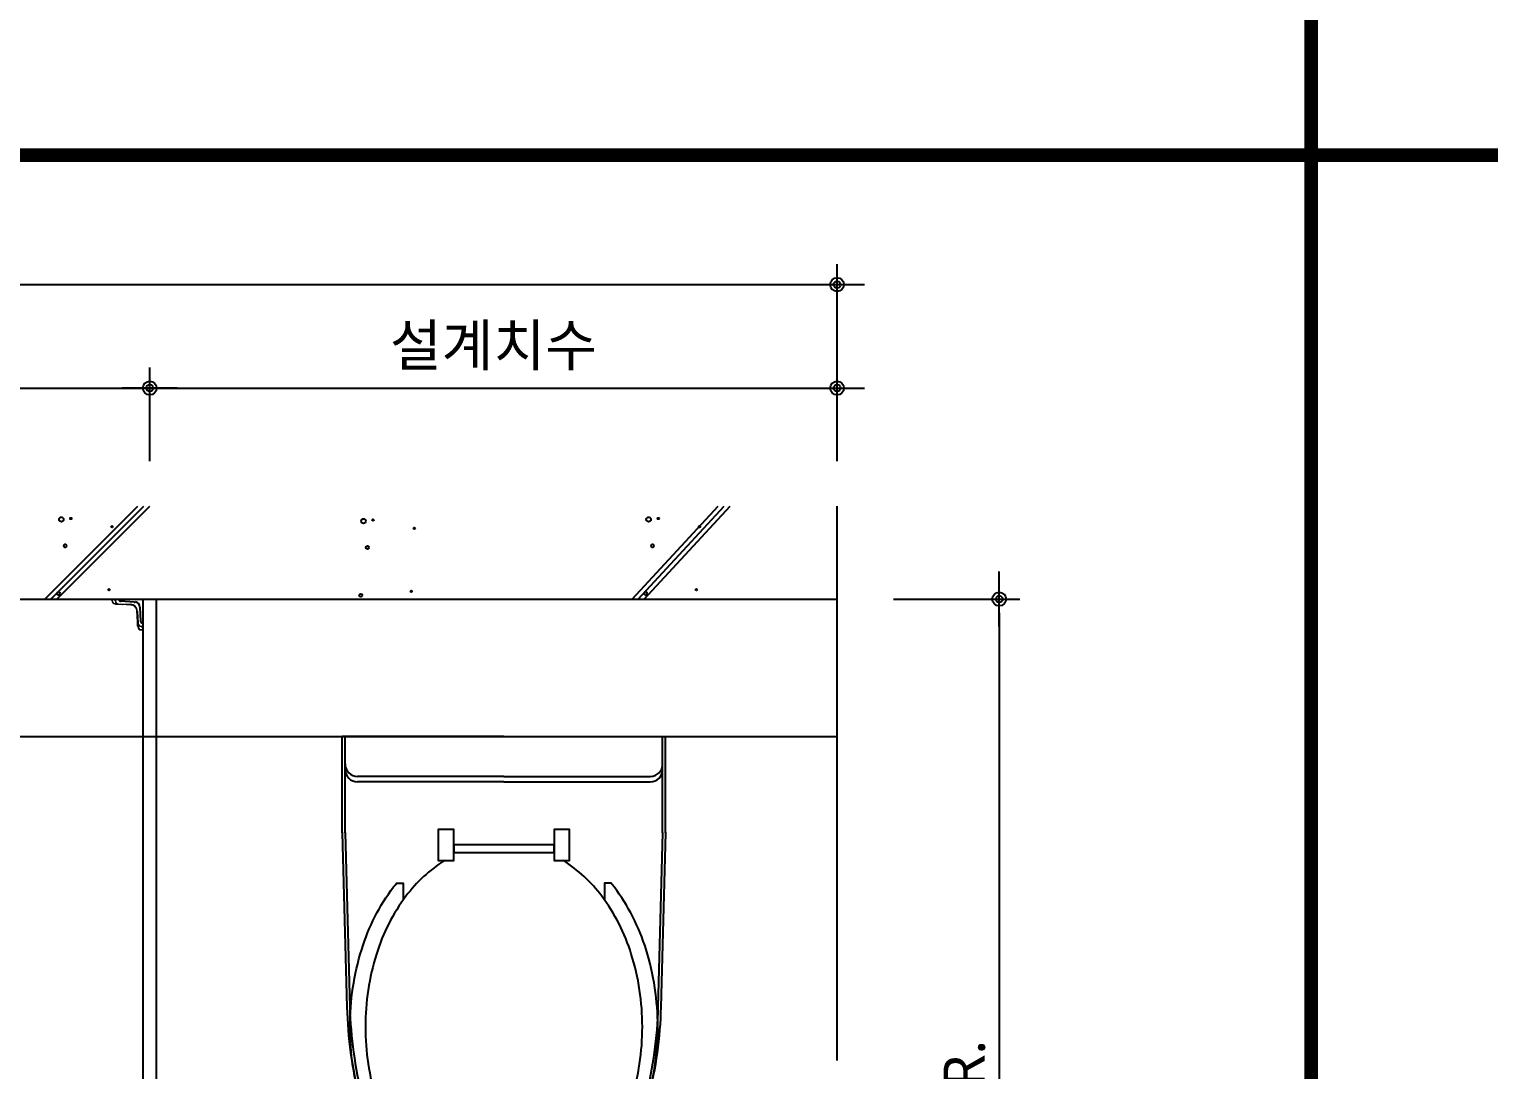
# Model space of a CAD drawing. Extents: x -256 to 8104, y -176 to 5714.
# Drawn here: x 3633 to 4694, y 3359 to 4116 of the extents above; entities that cross this region are included whole.
import ezdxf

# ---------------------------------------------------------------- set-up
doc = ezdxf.new("R2010")
doc.units = 0
doc.header["$LTSCALE"] = 30
doc.layers.get('0').update_dxf_attribs({"linetype": 'CONTINUOUS'})
doc.layers.get('DEFPOINTS').update_dxf_attribs({"linetype": 'CONTINUOUS'})
for name, color, linetype in [('0_toilet', 6, 'CONTINUOUS'), ('DIM', 7, 'CONTINUOUS'), ('HAT', 8, 'CONTINUOUS'), ('경첩', 4, 'CONTINUOUS'), ('부자재', 4, 'CONTINUOUS'), ('해치', 8, 'CONTINUOUS')]:
    doc.layers.add(name, color=color, linetype=linetype)
doc.styles.add('돋움', font='malgun.ttf')
doc.dimstyles.new('10', dxfattribs={"dimscale": 10, "dimtxt": 3, "dimasz": 1, "dimexe": 1.5, "dimexo": 2, "dimgap": 1, "dimtad": 1, "dimdec": 0, "dimlunit": 6, "dimtxsty": '돋움', "dimblk": 'DIMDOT', "dimcen": -1, "dimdle": 1.5, "dimclrt": 3, "dimazin": 3, "dimtfac": 1, "dimtdec": 0, "dimtix": 1, "dimtmove": 2, "dimatfit": 3, "dimldrblk": 'DIMDOT', "dimarcsym": 0})

# ---------------------------------------------------------------- blocks, each defined once
blk = doc.blocks.new('DIMDOT')
at = {"linetype": 'Continuous'}
blk.add_line((-2, 0), (2, 0), dxfattribs=at)
for radius in [0.5, 0.25]:
    blk.add_circle((0, 0), radius, dxfattribs=at)
blk = doc.blocks.new('*D858')
at = {"layer": 'DEFPOINTS', "color": 0}
for p in [(122596.8, -2988.8), (122596.8, -3713.8), (122693.7, -3713.8)]:
    blk.add_point(p, dxfattribs=at)
at = {"layer": 'DIM', "color": 0, "lineweight": -2, "ltscale": 10}
for p, q in [((122616.8, -2988.8), (122708.7, -2988.8)), ((122693.7, -2998.8), (122693.7, -3703.8)), ((122616.8, -3713.8), (122708.7, -3713.8))]:
    blk.add_line(p, q, dxfattribs=at)
at = {"layer": 'DIM', "color": 0, "lineweight": -2, "xscale": 10, "yscale": 10, "zscale": 10}
for p, rotation in [((122693.7, -2988.8), 90), ((122693.7, -3713.8), 270)]:
    blk.add_blockref('DIMDOT', p, dxfattribs=dict(at, rotation=rotation))
at = {"layer": 'DIM', "color": 3, "insert": (122668.5, -3351.3), "char_height": 30, "attachment_point": 5, "rotation": 90, "style": '돋움'}
blk.add_mtext('VAR.', dxfattribs=at)
blk = doc.blocks.new('*D859')
at = {"layer": 'DEFPOINTS', "color": 0}
for p in [(122575.8, -2835.2), (122075.8, -2908.4), (122575.8, -2908.4)]:
    blk.add_point(p, dxfattribs=at)
at = {"layer": 'DIM', "color": 0, "lineweight": -2, "ltscale": 10}
for p, q in [((122075.8, -2888.4), (122075.8, -2820.2)), ((122575.8, -2888.4), (122575.8, -2820.2)), ((122085.8, -2835.2), (122565.8, -2835.2))]:
    blk.add_line(p, q, dxfattribs=at)
at = {"layer": 'DIM', "color": 0, "lineweight": -2, "xscale": 10, "yscale": 10, "zscale": 10, "rotation": 180}
blk.add_blockref('DIMDOT', (122075.8, -2835.2), dxfattribs=at)
at = {"layer": 'DIM', "color": 0, "lineweight": -2, "xscale": 10, "yscale": 10, "zscale": 10}
blk.add_blockref('DIMDOT', (122575.8, -2835.2), dxfattribs=at)
at = {"layer": 'DIM', "color": 3, "insert": (122325.8, -2805.6), "char_height": 30, "attachment_point": 5, "style": '돋움'}
blk.add_mtext('설계치수', dxfattribs=at)
blk = doc.blocks.new('*D860')
at = {"layer": 'DEFPOINTS', "color": 0}
for p in [(122575.8, -2759.9), (121075.8, -2908.4), (122575.8, -2908.4)]:
    blk.add_point(p, dxfattribs=at)
at = {"layer": 'DIM', "color": 0, "lineweight": -2, "ltscale": 10}
for p, q in [((121075.8, -2888.4), (121075.8, -2744.9)), ((122575.8, -2888.4), (122575.8, -2744.9)), ((121085.8, -2759.9), (122565.8, -2759.9))]:
    blk.add_line(p, q, dxfattribs=at)
at = {"layer": 'DIM', "color": 0, "lineweight": -2, "xscale": 10, "yscale": 10, "zscale": 10, "rotation": 180}
blk.add_blockref('DIMDOT', (121075.8, -2759.9), dxfattribs=at)
at = {"layer": 'DIM', "color": 0, "lineweight": -2, "xscale": 10, "yscale": 10, "zscale": 10}
blk.add_blockref('DIMDOT', (122575.8, -2759.9), dxfattribs=at)
at = {"layer": 'DIM', "color": 3, "insert": (121825.8, -2730.2), "char_height": 30, "attachment_point": 5, "style": '돋움'}
blk.add_mtext('설계치수', dxfattribs=at)
blk = doc.blocks.new('*D861')
at = {"layer": 'DEFPOINTS', "color": 0}
for p in [(122075.8, -2835.2), (121575.8, -2908.4), (122075.8, -2908.4)]:
    blk.add_point(p, dxfattribs=at)
at = {"layer": 'DIM', "color": 0, "lineweight": -2, "ltscale": 10}
for p, q in [((121575.8, -2888.4), (121575.8, -2820.2)), ((122075.8, -2888.4), (122075.8, -2820.2)), ((121585.8, -2835.2), (122065.8, -2835.2))]:
    blk.add_line(p, q, dxfattribs=at)
at = {"layer": 'DIM', "color": 0, "lineweight": -2, "xscale": 10, "yscale": 10, "zscale": 10, "rotation": 180}
blk.add_blockref('DIMDOT', (121575.8, -2835.2), dxfattribs=at)
at = {"layer": 'DIM', "color": 0, "lineweight": -2, "xscale": 10, "yscale": 10, "zscale": 10}
blk.add_blockref('DIMDOT', (122075.8, -2835.2), dxfattribs=at)
at = {"layer": 'DIM', "color": 3, "insert": (121825.8, -2805.6), "char_height": 30, "attachment_point": 5, "style": '돋움'}
blk.add_mtext('설계치수', dxfattribs=at)
blk = doc.blocks.new('A$C10E41893')
at = {"layer": '부자재'}
for p, q in [((6.5, 0), (6.5, 196)), ((123.3, 196), (6.5, 196)), ((123.3, 192.5), (6.5, 192.5)), ((54.8, 0), (54.8, 177.5)), ((61.4, 0), (61.4, 177.5)), ((6.5, 0), (6.5, -196)), ((54.8, 0), (54.8, -177.5)), ((61.4, 0), (61.4, -177.5)), ((123.3, -192.5), (6.5, -192.5)), ((123.3, -196), (6.5, -196))]:
    blk.add_line(p, q, dxfattribs=at)
for points in [[(122.7, 196, -0.012538), (123.3, 196), (334.6, 190.3, -0.055395), (444.7, 175.1, -0.154276), (576.9, 93.3, -0.179504), (611.5, 0, -0.179504)], [(122.8, 192.5, -0.012538), (123.2, 192.5), (334.5, 186.8, -0.055395), (443.8, 171.7, -0.154276), (574.3, 91, -0.179504), (608, 0, -0.179504)], [(572, 51.4), (588.8, 51.4), (588.8, 59.6, 0.021185), (583.3, 70.7, 0.106084), (528.4, 133.7, 0.085733), (452.6, 172.4, 0.075373), (358.7, 186.6, 0.075373), (264.8, 172.4, 0.085733), (189, 133.7, 0.007337), (184.4, 130.1), (184.4, 122), (204.7, 122)], [(156.7, -72, 0.089162), (200.2, -118.7, 0.085733), (270.3, -154.5, 0.075373), (358.7, -167.9, 0.075373), (447.1, -154.5, 0.085733), (517.2, -118.7, 0.106084), (567, -61.6, 0.126931), (582.8, 0, 0.126931), (567, 61.6, 0.106084), (517.2, 118.7, 0.085733), (447.1, 154.5, 0.075373), (358.7, 167.9, 0.075373), (270.3, 154.5, 0.085733), (200.2, 118.7, 0.089162), (156.7, 72)], [(588.8, -51.4, 0.090214), (598.2, 0, 0.090214), (588.8, 51.4, 0.106084)], [(122.7, -196, 0.012538), (123.3, -196), (334.6, -190.3, 0.055395), (444.7, -175.1, 0.154276), (576.9, -93.3, 0.179504), (611.5, 0, 0.179504)], [(122.8, -192.5, 0.012538), (123.2, -192.5), (334.5, -186.8, 0.055395), (443.8, -171.7, 0.154276), (574.3, -91, 0.179504), (608, 0, 0.179504)], [(572, -51.4), (588.8, -51.4), (588.8, -59.6, -0.021185), (583.3, -70.7, -0.106084), (528.4, -133.7, -0.085733), (452.6, -172.4, -0.075373), (358.7, -186.6, -0.075373), (264.8, -172.4, -0.085733), (189, -133.7, -0.007337), (184.4, -130.1), (184.4, -122), (204.7, -122)]]:
    blk.add_lwpolyline(points, format="xyb", dxfattribs=at)
blk.add_lwpolyline([(138, -60.8), (119.3, -60.8), (119.3, -79.5), (156.7, -79.5), (156.7, -60.8), (138, -60.8), (147.3, -60.8), (147.3, 60.8), (138, 60.8), (156.7, 60.8), (156.7, 79.5), (119.3, 79.5), (119.3, 60.8), (138, 60.8), (138, -60.8), (119.3, -60.8)], dxfattribs=at)
for centre, start, end in [((39.8, 177.5), 0, 90), ((46.4, 177.5), 0, 90), ((39.8, -177.5), 270, 0), ((46.4, -177.5), 270, 0)]:
    blk.add_arc(centre, 15, start, end, dxfattribs=at)
blk = doc.blocks.new('CRAYON_32', base_point=(118355.6, -6689.9))
for p, q in [((122575.8, -3324.7), (122575.8, -2921.1)), ((121075.8, -2988.8), (122575.8, -2988.8)), ((121075.8, -3088.8), (122575.8, -3088.8))]:
    blk.add_line(p, q)
at = {"color": 4}
for p, q in [((122064.5, -2990.9), (122054.8, -2990.3)), ((122064.5, -2990.9), (122065.2, -2990.9)), ((122068.6, -2994.7), (122069.1, -3004.8))]:
    blk.add_line(p, q, dxfattribs=at)
at = {"color": 8, "const_width": 10}
for points in [[(122920.7, -3920.6), (122920.7, -1151.5)], [(120839.7, -2665.7), (124187.5, -2665.7)]]:
    blk.add_lwpolyline(points, dxfattribs=at)
at = {"color": 4}
for centre, radius, start, end in [((122054.8, -2988.7), 1.61, 184.0227, 266.85), ((122064.9, -2994.5), 3.66, 356.6481, 86.2207), ((122070.7, -3004.6), 1.65, 186.1664, 269.5984)]:
    blk.add_arc(centre, radius, start, end, dxfattribs=at)
at = {"layer": '0_toilet'}
for p, q in [((122070.7, -2988.8), (122070.7, -3713.8)), ((122080.8, -3713.8), (122080.8, -2988.8))]:
    blk.add_line(p, q, dxfattribs=at)
at = {"layer": '경첩', "color": 4, "linetype": 'Continuous', "lineweight": 15}
for p, q in [((122048.2, -2989.9), (122048.2, -2988.8)), ((122048.2, -2988.8), (122048.5, -2988.8)), ((122048.5, -2989.9), (122048.2, -2989.9)), ((122048.5, -2988.8), (122048.5, -2989.9)), ((122048.5, -2988.8), (122050.6, -2988.8)), ((122050.5, -2992), (122051.9, -2992.1)), ((122053, -2992.4), (122050.5, -2992.3)), ((122050.6, -2988.8), (122050.6, -2990)), ((122050.6, -2990), (122050.7, -2990)), ((122050.7, -2990.1), (122050.7, -2988.8)), ((122050.7, -2988.8), (122051, -2988.8)), ((122050.7, -2990.1), (122051, -2990.1)), ((122051, -2988.8), (122051, -2990.1)), ((122069.2, -2988.8), (122051, -2988.8)), ((122051, -2992.5), (122051.1, -2992.3)), ((122051, -2992.5), (122051.1, -2992.6)), ((122054.3, -2992.7), (122051.1, -2992.6)), ((122053, -2992.2), (122062, -2992.6)), ((122062, -2992.8), (122053, -2992.4)), ((122054.3, -2992.7), (122054.5, -2992.5)), ((122055, -2992.7), (122055.2, -2992.5)), ((122055.3, -2992.8), (122055.5, -2992.5)), ((122056, -2992.8), (122056.2, -2992.6)), ((122058.7, -2992.9), (122056, -2992.8)), ((122058.7, -2992.9), (122058.9, -2992.7)), ((122059.3, -2993), (122059.6, -2992.7)), ((122059.7, -2993), (122059.9, -2992.7)), ((122060.4, -2993), (122060.6, -2992.8)), ((122061.7, -2993.1), (122060.4, -2993)), ((122061.7, -2993.1), (122061.9, -2992.8)), ((122061.9, -2993.1), (122061.7, -2993.1)), ((122063, -2993.2), (122063.2, -2993)), ((122063.5, -2993.4), (122063.7, -2993.2)), ((122063.7, -2993.5), (122063.9, -2993.3)), ((122064.2, -2993.8), (122064.4, -2993.6)), ((122064.4, -2993.9), (122064.6, -2993.7)), ((122070.7, -3008.5), (122070.7, -2990.3)), ((122065.5, -2994.9), (122065.7, -2994.8)), ((122065.6, -2995.1), (122065.8, -2995)), ((122065.9, -2995.6), (122066.1, -2995.4)), ((122066, -2995.8), (122066.2, -2995.6)), ((122066.2, -2996.2), (122066.4, -2996)), ((122066.6, -2996.5), (122066.3, -2996.7)), ((122066.4, -2996.7), (122066.6, -2996.5)), ((122066.4, -2997.1), (122066.6, -2996.9)), ((122066.5, -2997.3), (122066.7, -2997.1)), ((122066.5, -2998.2), (122066.5, -2997.6)), ((122066.5, -2998.2), (122066.7, -2998)), ((122066.5, -2998.3), (122066.7, -2998.1)), ((122066.5, -2998.3), (122066.5, -2998.2)), ((122066.5, -2998.7), (122066.5, -2998.3)), ((122066.5, -2998.7), (122066.8, -2998.4)), ((122066.5, -2998.8), (122066.8, -2998.5)), ((122066.5, -2998.8), (122066.5, -2998.7)), ((122066.6, -2999.7), (122066.5, -2998.8)), ((122066.6, -2999.7), (122066.8, -2999.5)), ((122066.6, -2999.9), (122066.8, -2999.7)), ((122066.6, -3000.4), (122066.6, -2999.9)), ((122066.6, -3000.4), (122066.8, -3000.1)), ((122066.6, -3000.4), (122066.8, -3000.1)), ((122066.7, -3003.2), (122066.6, -3000.4)), ((122067.1, -3006.6), (122066.7, -2997.6)), ((122066.7, -3003.2), (122067, -3003)), ((122066.8, -3003.6), (122067, -3003.3)), ((122066.8, -3004.3), (122066.8, -3003.6)), ((122066.8, -3004.3), (122067, -3004)), ((122066.8, -3004.6), (122067, -3004.4)), ((122067, -2997.6), (122067.4, -3006.5)), ((122066.8, -3005.3), (122067.1, -3005)), ((122067, -3008), (122066.8, -3005.3)), ((122067, -3008), (122067.2, -3007.7)), ((122067.3, -3009.1), (122067.1, -3006.6)), ((122067.1, -3008.6), (122067.2, -3008.4)), ((122067.4, -3007.6), (122067.5, -3009)), ((122069.5, -3008.5), (122070.7, -3008.5)), ((122069.5, -3008.8), (122069.5, -3008.5)), ((122069.5, -3008.8), (122069.5, -3008.9)), ((122070.7, -3008.8), (122069.5, -3008.8)), ((122069.5, -3008.9), (122070.7, -3008.9)), ((122069.6, -3011), (122070.7, -3011)), ((122069.6, -3011), (122069.6, -3011.3)), ((122070.7, -3011.3), (122069.6, -3011.3)), ((122070.7, -3008.5), (122070.7, -3008.8)), ((122070.7, -3008.9), (122070.7, -3011)), ((122070.7, -3011), (122070.7, -3011.3))]:
    blk.add_line(p, q, dxfattribs=at)
at = {"layer": '경첩', "color": 4, "linetype": 'Continuous', "lineweight": 15, "flags": 128}
for points in [[(122050.5, -2992), (122050.5, -2992.1), (122050.5, -2992.1), (122050.5, -2992.2), (122050.5, -2992.2), (122050.5, -2992.2), (122050.5, -2992.3), (122050.5, -2992.3), (122050.5, -2992.3)], [(122053, -2992.4), (122053, -2992.4), (122053, -2992.4), (122053, -2992.4), (122053, -2992.3), (122053, -2992.3), (122053, -2992.2), (122053, -2992.2), (122053, -2992.2)], [(122055, -2992.7), (122054.9, -2992.7), (122054.9, -2992.7), (122054.8, -2992.7), (122054.8, -2992.7), (122054.7, -2992.7), (122054.5, -2992.7), (122054.4, -2992.7), (122054.3, -2992.7)], [(122056, -2992.8), (122055.9, -2992.8), (122055.7, -2992.8), (122055.6, -2992.8), (122055.5, -2992.8), (122055.5, -2992.8), (122055.4, -2992.8), (122055.3, -2992.8), (122055.3, -2992.8), (122055.3, -2992.8)], [(122059.3, -2993), (122059.3, -2993), (122059.3, -2993), (122059.2, -2992.9), (122059.1, -2992.9), (122059, -2992.9), (122058.9, -2992.9), (122058.8, -2992.9), (122058.7, -2992.9)], [(122060.4, -2993), (122060.2, -2993), (122060.1, -2993), (122060, -2993), (122059.9, -2993), (122059.8, -2993), (122059.7, -2993), (122059.7, -2993), (122059.7, -2993)], [(122062, -2992.8), (122062, -2992.8), (122062, -2992.8), (122062, -2992.8), (122062, -2992.8), (122062, -2992.7), (122062, -2992.7), (122062, -2992.6), (122062, -2992.6)], [(122066.4, -2996.7), (122066.4, -2996.7), (122066.4, -2996.7)], [(122066.5, -2997.3), (122066.4, -2997.2), (122066.4, -2997.1)], [(122066.6, -2999.9), (122066.6, -2999.9), (122066.6, -2999.8), (122066.6, -2999.7)], [(122066.6, -3000.4), (122066.6, -3000.4), (122066.6, -3000.4)], [(122066.7, -2997.6), (122066.7, -2997.6), (122066.7, -2997.6), (122066.8, -2997.6), (122066.8, -2997.6), (122066.8, -2997.6), (122066.9, -2997.6), (122066.9, -2997.6), (122067, -2997.6)], [(122066.8, -3005.3), (122066.8, -3005.1), (122066.8, -3005), (122066.8, -3004.9), (122066.8, -3004.8), (122066.8, -3004.7), (122066.8, -3004.6), (122066.8, -3004.6), (122066.8, -3004.6)], [(122067, -3008.5), (122067, -3008.4), (122067, -3008.2), (122067, -3008.1), (122067, -3008)], [(122067, -3008.5), (122067, -3008.5), (122067, -3008.5), (122067, -3008.5), (122067, -3008.5), (122067.1, -3008.6), (122067.1, -3008.6), (122067.1, -3008.6), (122067.1, -3008.6)], [(122067.1, -3006.6), (122067.1, -3006.6), (122067.2, -3006.6), (122067.2, -3006.6), (122067.2, -3006.6), (122067.3, -3006.6), (122067.3, -3006.6), (122067.3, -3006.5), (122067.4, -3006.5)], [(122067.5, -3009), (122067.5, -3009), (122067.4, -3009.1), (122067.4, -3009.1), (122067.3, -3009.1), (122067.3, -3009.1), (122067.3, -3009.1), (122067.3, -3009.1), (122067.3, -3009.1)]]:
    blk.add_lwpolyline(points, dxfattribs=at)
at = {"layer": '경첩', "color": 4, "linetype": 'Continuous', "lineweight": 15}
for centre, radius, start, end in [((122050.6, -2989.9), 2.35, 180, 267.3017), ((122050.6, -2989.9), 2.1, 180, 267.3017), ((122053.1, -2990.1), 2.35, 180, 267.3017), ((122053.1, -2990.1), 2.1, 180, 267.3017), ((122061.7, -2997.8), 4.75, 75, 87.3017), ((122061.7, -2997.8), 5.25, 2.6983, 87.3017), ((122061.7, -2997.8), 5, 2.6983, 87.3017), ((122061.7, -2997.8), 4.75, 68.2494, 75.0002), ((122061.7, -2997.8), 4.75, 58.7002, 65.0052), ((122061.7, -2997.8), 4.75, 55.6142, 58.7009), ((122061.7, -2997.8), 4.75, 37.4392, 55.6151), ((122069.2, -2990.3), 1.5, 0, 90), ((122061.7, -2997.8), 4.75, 34.3855, 37.4388), ((122061.7, -2997.8), 4.75, 28.1736, 34.3849), ((122061.7, -2997.8), 4.75, 19.766, 24.9948), ((122061.7, -2997.8), 4.75, 13.2431, 19.766), ((122061.7, -2997.8), 4.75, 8.6056, 13.1623), ((122061.7, -2997.8), 4.75, 2.6983, 5.9088), ((122069.5, -3006.4), 2.35, 182.6983, 270), ((122069.6, -3008.9), 2.35, 182.6983, 270), ((122069.5, -3006.4), 2.1, 182.6983, 270), ((122069.6, -3008.9), 2.1, 182.6983, 270)]:
    blk.add_arc(centre, radius, start, end, dxfattribs=at)
at = {"layer": '해치'}
for p, q in [((121999.4, -2988.8), (122067.1, -2921.1)), ((122008.2, -2988.8), (122075.9, -2921.1)), ((122426.6, -2988.8), (122489.3, -2921.1)), ((122435.4, -2988.8), (122498.1, -2921.1))]:
    blk.add_line(p, q, dxfattribs=at)
at = {"layer": '해치', "color": 2}
for p, q in [((122003.8, -2988.8), (122071.5, -2921.1)), ((122431, -2988.8), (122493.7, -2921.1))]:
    blk.add_line(p, q, dxfattribs=at)
at = {"layer": '해치'}
for centre, radius in [((122011.5, -2930.8), 1.68), ((122018.4, -2930.1), 0.56), ((122231.3, -2932), 1.68), ((122438.7, -2930.8), 1.68), ((122445.7, -2930.1), 0.56), ((122048.4, -2936), 0.56), ((122238.2, -2931.2), 0.56), ((122268.2, -2937.2), 0.56), ((122475.7, -2936), 0.56), ((122014.3, -2950), 1.12), ((122234.1, -2951.2), 1.12), ((122441.5, -2950), 1.12), ((122046.2, -2981.9), 0.559), ((122266, -2983.1), 0.559), ((122473.4, -2981.9), 0.559), ((122009.5, -2984.7), 1.12), ((122229.3, -2986), 1.12), ((122436.7, -2984.7), 1.12)]:
    blk.add_circle(centre, radius, dxfattribs=at)
at = {"layer": 'HAT', "xscale": 0.6000000000003638, "yscale": 0.6000000000003638, "zscale": 0.6000000000003638, "rotation": 270}
blk.add_blockref('A$C10E41893', (122333.4, -3084.9), dxfattribs=at)
at = {"layer": 'DIM', "ltscale": 10}
for base, p1, p2, picture, middle in [((122575.8, -2759.9), (121075.8, -2908.4), (122575.8, -2908.4), '*D860', (121825.8, -2730.2)), ((122075.8, -2835.2), (121575.8, -2908.4), (122075.8, -2908.4), '*D861', (121825.8, -2805.6)), ((122575.8, -2835.2), (122075.8, -2908.4), (122575.8, -2908.4), '*D859', (122325.8, -2805.6))]:
    dim = blk.add_linear_dim(base=base, p1=p1, p2=p2, text='설계치수', dimstyle='10', override={"dimtxsty": '돋움'}, dxfattribs=at)
    dim.commit()
    dim.dimension.update_dxf_attribs({"geometry": picture, "text_midpoint": middle})
dim = blk.add_linear_dim(base=(122693.7, -3713.8), p1=(122596.8, -2988.8), p2=(122596.8, -3713.8), angle=90, text='VAR.', dimstyle='10', override={"dimtxsty": '돋움'}, dxfattribs=at)
dim.commit()
dim.dimension.update_dxf_attribs({"geometry": '*D858', "text_midpoint": (122668.5, -3351.3)})

msp = doc.modelspace()

# ---------------------------------------------------------------- block references
msp.add_blockref('CRAYON_32', (0, 0))

doc.saveas('drawing.dxf')
